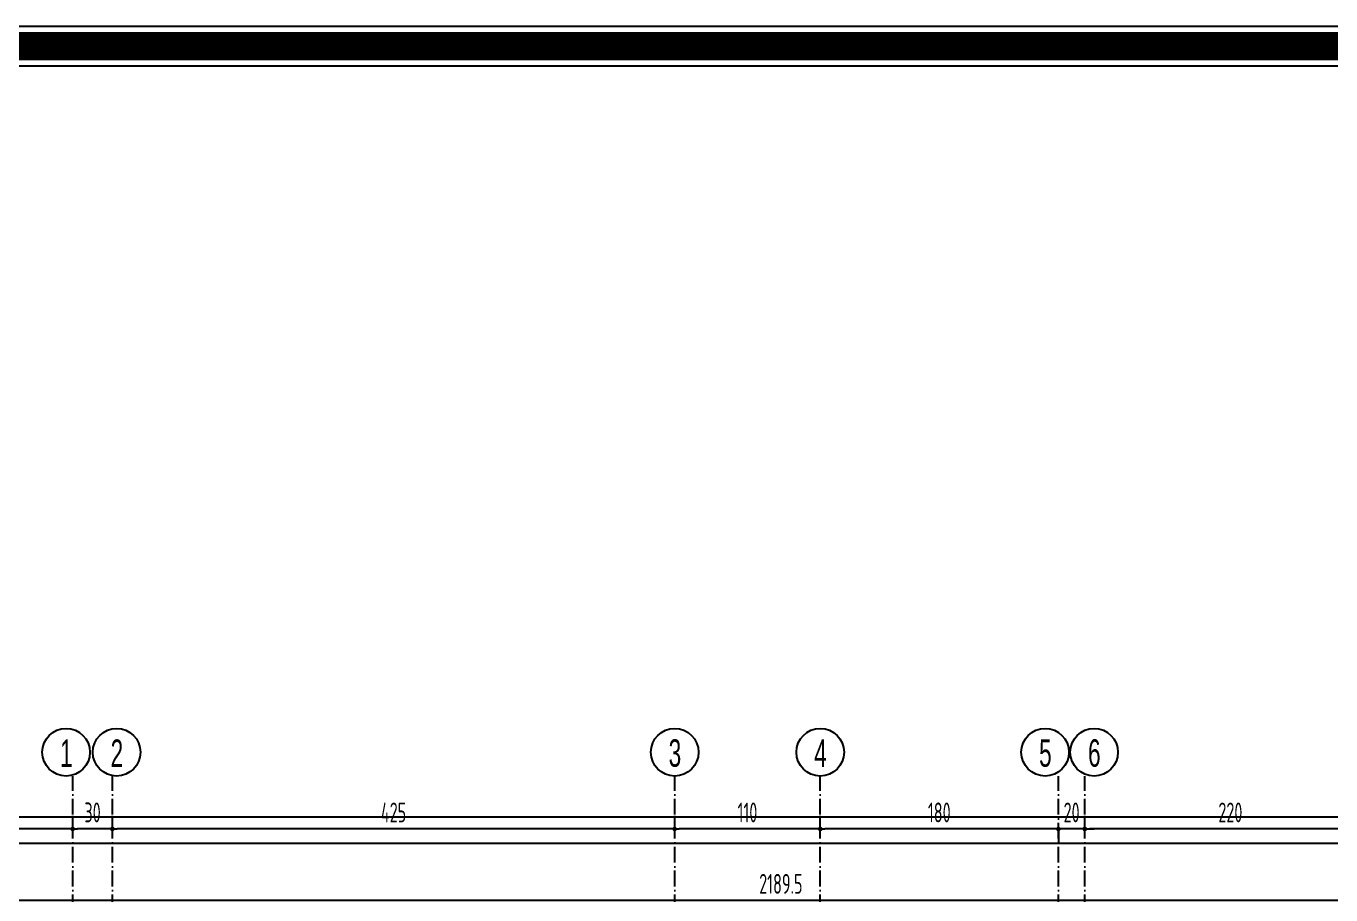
# Model space of a CAD drawing. Extents: x 41749 to 92598, y -24291 to 29432.
# Drawn here: x 46582 to 47568, y -22047 to -21391 of the extents above; entities that cross this region are included whole.
import ezdxf

# ---------------------------------------------------------------- set-up
doc = ezdxf.new("R2010")
doc.units = 0
doc.header["$MEASUREMENT"] = 0
doc.header["$PDMODE"] = 3
doc.linetypes.add('ACAD_ISO10W100', pattern=[18, 12, -3, 0, -3])
doc.layers.get('0').update_dxf_attribs({"linetype": 'CONTINUOUS'})
doc.layers.get('Defpoints').update_dxf_attribs({"linetype": 'CONTINUOUS'})
for name, color, linetype in [('AKS', 10, 'CONTINUOUS'), ('MERBAS', 231, 'CONTINUOUS'), ('OLCU', 3, 'CONTINUOUS'), ('TEFRIS', 12, 'CONTINUOUS'), ('YAZI', 7, 'CONTINUOUS')]:
    doc.layers.add(name, color=color, linetype=linetype)
doc.styles.add('OLCU', font='isocpeur.ttf', dxfattribs={"width": 0.59})
doc.dimstyles.new('OLCU3', dxfattribs={"dimscale": 0.5, "dimtxt": 30, "dimasz": 7, "dimexe": 20, "dimexo": 0, "dimgap": 10, "dimtad": 1, "dimdec": 4, "dimrnd": 0.5, "dimdsep": 46, "dimtxsty": 'OLCU', "dimblk1": 'DOT', "dimblk2": 'DOT', "dimsah": 1, "dimcen": 0.09, "dimclrt": 4, "dimadec": 0, "dimazin": 0, "dimtfac": 1, "dimtdec": 4, "dimtix": 1, "dimtmove": 2, "dimatfit": 3, "dimfxl": 0, "dimtolj": 1, "dimtzin": 0, "dimarcsym": 0})

# ---------------------------------------------------------------- blocks, each defined once
blk = doc.blocks.new('DOT')
at = {"color": 0, "linetype": 'ByBlock'}
blk.add_line((-0.5, 0), (-1, 0), dxfattribs=at)
at = {"color": 0, "linetype": 'ByBlock', "const_width": 0.5}
blk.add_lwpolyline([(-0.25, 0, 1), (0.25, 0, 1)], format="xyb", close=True, dxfattribs=at)
blk = doc.blocks.new('*D2512')
at = {"layer": 'Defpoints', "color": 0, "transparency": 16777216}
for p in [(46057.86, -22051.2), (46057.86, -22136.93), (48247.39, -22132.04)]:
    blk.add_point(p, dxfattribs=at)
at = {"layer": 'OLCU', "color": 0, "lineweight": -2, "transparency": 16777216}
for p, q in [((46057.86, -22076.2), (46057.86, -22041.2)), ((48247.39, -22076.2), (48247.39, -22041.2)), ((48243.89, -22051.2), (46061.36, -22051.2))]:
    blk.add_line(p, q, dxfattribs=at)
at = {"layer": 'OLCU', "color": 0, "lineweight": -2, "transparency": 16777216, "xscale": 3.5, "yscale": 3.5, "zscale": 3.5, "rotation": 180}
blk.add_blockref('DOT', (46057.86, -22051.2), dxfattribs=at)
at = {"layer": 'OLCU', "color": 0, "lineweight": -2, "transparency": 16777216, "xscale": 3.5, "yscale": 3.5, "zscale": 3.5}
blk.add_blockref('DOT', (48247.39, -22051.2), dxfattribs=at)
at = {"layer": 'OLCU', "color": 4, "transparency": 16777216, "insert": (47152.63, -22038.7), "char_height": 15, "attachment_point": 5, "style": 'OLCU'}
blk.add_mtext('\\A1;2189.5', dxfattribs=at)
blk = doc.blocks.new('*D2561')
at = {"layer": 'Defpoints', "color": 0, "transparency": 16777216}
for p in [(47382.39, -21997.24), (47382.39, -21997.24), (47602.39, -21997.24)]:
    blk.add_point(p, dxfattribs=at)
at = {"layer": 'OLCU', "color": 0, "lineweight": -2, "transparency": 16777216}
for p, q in [((47382.39, -21997.24), (47382.39, -21987.24)), ((47602.39, -21997.24), (47602.39, -21987.24)), ((47598.89, -21997.24), (47385.89, -21997.24))]:
    blk.add_line(p, q, dxfattribs=at)
at = {"layer": 'OLCU', "color": 0, "lineweight": -2, "transparency": 16777216, "xscale": 3.5, "yscale": 3.5, "zscale": 3.5, "rotation": 180}
blk.add_blockref('DOT', (47382.39, -21997.24), dxfattribs=at)
at = {"layer": 'OLCU', "color": 0, "lineweight": -2, "transparency": 16777216, "xscale": 3.5, "yscale": 3.5, "zscale": 3.5}
blk.add_blockref('DOT', (47602.39, -21997.24), dxfattribs=at)
at = {"layer": 'OLCU', "color": 4, "transparency": 16777216, "insert": (47492.39, -21984.74), "char_height": 15, "attachment_point": 5, "style": 'OLCU'}
blk.add_mtext('\\A1;220', dxfattribs=at)
blk = doc.blocks.new('*D2562')
at = {"layer": 'Defpoints', "color": 0, "transparency": 16777216}
for p in [(47362.39, -21997.24), (47362.39, -21997.24), (47382.39, -21997.24)]:
    blk.add_point(p, dxfattribs=at)
at = {"layer": 'OLCU', "color": 0, "lineweight": -2, "transparency": 16777216}
for p, q in [((47382.39, -21997.24), (47382.39, -21987.24)), ((47358.89, -21997.24), (47355.39, -21997.24)), ((47362.39, -21997.24), (47362.39, -22007.24)), ((47382.39, -21997.24), (47362.39, -21997.24)), ((47385.89, -21997.24), (47389.39, -21997.24))]:
    blk.add_line(p, q, dxfattribs=at)
at = {"layer": 'OLCU', "color": 0, "lineweight": -2, "transparency": 16777216, "xscale": 3.5, "yscale": 3.5, "zscale": 3.5}
blk.add_blockref('DOT', (47362.39, -21997.24), dxfattribs=at)
at = {"layer": 'OLCU', "color": 0, "lineweight": -2, "transparency": 16777216, "xscale": 3.5, "yscale": 3.5, "zscale": 3.5, "rotation": 180}
blk.add_blockref('DOT', (47382.39, -21997.24), dxfattribs=at)
at = {"layer": 'OLCU', "color": 4, "transparency": 16777216, "insert": (47372.39, -21984.74), "char_height": 15, "attachment_point": 5, "style": 'OLCU'}
blk.add_mtext('\\A1;20', dxfattribs=at)
blk = doc.blocks.new('*D2563')
at = {"layer": 'Defpoints', "color": 0, "transparency": 16777216}
for p in [(47182.39, -21997.24), (47182.39, -21997.24), (47362.39, -21997.24)]:
    blk.add_point(p, dxfattribs=at)
at = {"layer": 'OLCU', "color": 0, "lineweight": -2, "transparency": 16777216}
for p, q in [((47182.39, -21997.24), (47182.39, -21987.24)), ((47358.89, -21997.24), (47185.89, -21997.24)), ((47362.39, -21997.24), (47362.39, -22007.24))]:
    blk.add_line(p, q, dxfattribs=at)
at = {"layer": 'OLCU', "color": 0, "lineweight": -2, "transparency": 16777216, "xscale": 3.5, "yscale": 3.5, "zscale": 3.5, "rotation": 180}
blk.add_blockref('DOT', (47182.39, -21997.24), dxfattribs=at)
at = {"layer": 'OLCU', "color": 0, "lineweight": -2, "transparency": 16777216, "xscale": 3.5, "yscale": 3.5, "zscale": 3.5}
blk.add_blockref('DOT', (47362.39, -21997.24), dxfattribs=at)
at = {"layer": 'OLCU', "color": 4, "transparency": 16777216, "insert": (47272.39, -21984.74), "char_height": 15, "attachment_point": 5, "style": 'OLCU'}
blk.add_mtext('\\A1;180', dxfattribs=at)
blk = doc.blocks.new('*D2564')
at = {"layer": 'Defpoints', "color": 0, "transparency": 16777216}
for p in [(47072.39, -21997.24), (47072.39, -21997.24), (47182.39, -21997.24)]:
    blk.add_point(p, dxfattribs=at)
at = {"layer": 'OLCU', "color": 0, "lineweight": -2, "transparency": 16777216}
for p, q in [((47072.39, -21997.24), (47072.39, -21987.24)), ((47182.39, -21997.24), (47182.39, -21987.24)), ((47178.89, -21997.24), (47075.89, -21997.24))]:
    blk.add_line(p, q, dxfattribs=at)
at = {"layer": 'OLCU', "color": 0, "lineweight": -2, "transparency": 16777216, "xscale": 3.5, "yscale": 3.5, "zscale": 3.5, "rotation": 180}
blk.add_blockref('DOT', (47072.39, -21997.24), dxfattribs=at)
at = {"layer": 'OLCU', "color": 0, "lineweight": -2, "transparency": 16777216, "xscale": 3.5, "yscale": 3.5, "zscale": 3.5}
blk.add_blockref('DOT', (47182.39, -21997.24), dxfattribs=at)
at = {"layer": 'OLCU', "color": 4, "transparency": 16777216, "insert": (47127.39, -21984.74), "char_height": 15, "attachment_point": 5, "style": 'OLCU'}
blk.add_mtext('\\A1;110', dxfattribs=at)
blk = doc.blocks.new('*D2565')
at = {"layer": 'Defpoints', "color": 0, "transparency": 16777216}
for p in [(46647.39, -21997.24), (46647.39, -21997.24), (47072.39, -21997.24)]:
    blk.add_point(p, dxfattribs=at)
at = {"layer": 'OLCU', "color": 0, "lineweight": -2, "transparency": 16777216}
for p, q in [((46647.39, -21997.24), (46647.39, -21987.24)), ((47072.39, -21997.24), (47072.39, -21987.24)), ((47068.89, -21997.24), (46650.89, -21997.24))]:
    blk.add_line(p, q, dxfattribs=at)
at = {"layer": 'OLCU', "color": 0, "lineweight": -2, "transparency": 16777216, "xscale": 3.5, "yscale": 3.5, "zscale": 3.5, "rotation": 180}
blk.add_blockref('DOT', (46647.39, -21997.24), dxfattribs=at)
at = {"layer": 'OLCU', "color": 0, "lineweight": -2, "transparency": 16777216, "xscale": 3.5, "yscale": 3.5, "zscale": 3.5}
blk.add_blockref('DOT', (47072.39, -21997.24), dxfattribs=at)
at = {"layer": 'OLCU', "color": 4, "transparency": 16777216, "insert": (46859.89, -21984.74), "char_height": 15, "attachment_point": 5, "style": 'OLCU'}
blk.add_mtext('\\A1;425', dxfattribs=at)
blk = doc.blocks.new('*D2566')
at = {"layer": 'Defpoints', "color": 0, "transparency": 16777216}
for p in [(46617.39, -21997.24), (46617.39, -21997.24), (46647.39, -21997.24)]:
    blk.add_point(p, dxfattribs=at)
at = {"layer": 'OLCU', "color": 0, "lineweight": -2, "transparency": 16777216}
for p, q in [((46617.39, -21997.24), (46617.39, -21987.24)), ((46647.39, -21997.24), (46647.39, -21987.24)), ((46643.89, -21997.24), (46620.89, -21997.24))]:
    blk.add_line(p, q, dxfattribs=at)
at = {"layer": 'OLCU', "color": 0, "lineweight": -2, "transparency": 16777216, "xscale": 3.5, "yscale": 3.5, "zscale": 3.5, "rotation": 180}
blk.add_blockref('DOT', (46617.39, -21997.24), dxfattribs=at)
at = {"layer": 'OLCU', "color": 0, "lineweight": -2, "transparency": 16777216, "xscale": 3.5, "yscale": 3.5, "zscale": 3.5}
blk.add_blockref('DOT', (46647.39, -21997.24), dxfattribs=at)
at = {"layer": 'OLCU', "color": 4, "transparency": 16777216, "insert": (46632.39, -21984.74), "char_height": 15, "attachment_point": 5, "style": 'OLCU'}
blk.add_mtext('\\A1;30', dxfattribs=at)
blk = doc.blocks.new('*D2567')
at = {"layer": 'Defpoints', "color": 0, "transparency": 16777216}
for p in [(46057.86, -21997.24), (46617.39, -21997.24), (46057.86, -22316.34)]:
    blk.add_point(p, dxfattribs=at)
at = {"layer": 'OLCU', "color": 0, "lineweight": -2, "transparency": 16777216}
for p, q in [((46057.86, -22022.24), (46057.86, -21987.24)), ((46617.39, -21997.24), (46617.39, -21987.24)), ((46613.89, -21997.24), (46061.36, -21997.24))]:
    blk.add_line(p, q, dxfattribs=at)
at = {"layer": 'OLCU', "color": 0, "lineweight": -2, "transparency": 16777216, "xscale": 3.5, "yscale": 3.5, "zscale": 3.5, "rotation": 180}
blk.add_blockref('DOT', (46057.86, -21997.24), dxfattribs=at)
at = {"layer": 'OLCU', "color": 0, "lineweight": -2, "transparency": 16777216, "xscale": 3.5, "yscale": 3.5, "zscale": 3.5}
blk.add_blockref('DOT', (46617.39, -21997.24), dxfattribs=at)
at = {"layer": 'OLCU', "color": 4, "transparency": 16777216, "insert": (46337.63, -21984.74), "char_height": 15, "attachment_point": 5, "style": 'OLCU'}
blk.add_mtext('\\A1;559.5', dxfattribs=at)

msp = doc.modelspace()

# ---------------------------------------------------------------- linework, layer by layer
at = {"layer": 'AKS', "linetype": 'ACAD_ISO10W100'}
for p, q in [((46617.3858, -23615.41817), (46617.3858, -21957.24438)), ((46647.3858, -23615.41817), (46647.3858, -21957.24438)), ((47072.3858, -23615.41817), (47072.3858, -21957.24438)), ((47182.3858, -23615.41817), (47182.3858, -21957.24438)), ((47362.3858, -23615.41817), (47362.3858, -21957.24438)), ((47382.3858, -23615.41817), (47382.3858, -21957.24438))]:
    msp.add_line(p, q, dxfattribs=at)
at = {"layer": 'MERBAS'}
for points in [[(45632.04216, -24290.68394), (45632.04216, -21390.68394), (70862.32763, -21390.68394), (70862.32763, -24290.68394)], [(45637.04216, -24285.68394), (45637.04216, -21395.68394), (70857.32763, -21395.68394), (70857.32763, -24285.68394)], [(45657.04216, -24265.68394), (45657.04216, -21415.68394), (70837.32763, -21415.68394), (70837.32763, -24265.68394)], [(45662.04216, -24260.68394), (45662.04216, -21420.68394), (70832.32763, -21420.68394), (70832.32763, -24260.68394)]]:
    msp.add_lwpolyline(points, close=True, dxfattribs=at)
at = {"layer": 'MERBAS', "const_width": 20}
msp.add_lwpolyline([(45647.04216, -24275.68394), (45647.04216, -21405.68394), (70847.32763, -21405.68394), (70847.32763, -24275.68394)], close=True, dxfattribs=at)
at = {"layer": 'TEFRIS'}
for p, q in [((45757.86467, -21988.06351), (48687.26319, -21988.06351)), ((45777.86467, -22008.06351), (48690.04855, -22008.06351))]:
    msp.add_line(p, q, dxfattribs=at)
at = {"layer": 'YAZI'}
for centre in [(46612.3858, -21939.24438), (46650.59184, -21939.24438), (47072.3858, -21939.24438), (47182.3858, -21939.24438), (47352.3858, -21939.24438), (47389.3858, -21939.24438)]:
    msp.add_circle(centre, 18, dxfattribs=at)

# ---------------------------------------------------------------- texts
at = {"layer": 'YAZI', "char_height": 20.736, "width": 360.8188416, "attachment_point": 5, "style": 'OLCU'}
for s, insert in [('{\\fArial|b0|i0|c162|p34;1}', (46612.56461, -21940.00338)), ('{\\fArial|b0|i0|c162|p34;2}', (46650.77065, -21940.00338)), ('{\\fArial|b0|i0|c162|p34;3}', (47072.56461, -21940.00338)), ('{\\fArial|b0|i0|c162|p34;4}', (47182.56461, -21940.00338)), ('{\\fArial|b0|i0|c162|p34;5}', (47352.56461, -21940.00338)), ('{\\fArial|b0|i0|c162|p34;6}', (47389.56461, -21940.00338))]:
    msp.add_mtext(s, dxfattribs=dict(at, insert=insert))

# ---------------------------------------------------------------- dimensions: what is measured, and where the dimension line sits
at = {"layer": 'OLCU'}
for base, p1, p2, picture, middle in [((46057.86467, -21997.24438), (46617.3858, -21997.24438), (46057.86467, -22316.33978), '*D2567', (46337.62523, -21984.74438)), ((46617.3858, -21997.24438), (46647.3858, -21997.24438), (46617.3858, -21997.24438), '*D2566', (46632.3858, -21984.74438)), ((46647.3858, -21997.24438), (47072.3858, -21997.24438), (46647.3858, -21997.24438), '*D2565', (46859.8858, -21984.74438)), ((47072.3858, -21997.24438), (47182.3858, -21997.24438), (47072.3858, -21997.24438), '*D2564', (47127.3858, -21984.74438)), ((47182.3858, -21997.24438), (47362.3858, -21997.24438), (47182.3858, -21997.24438), '*D2563', (47272.3858, -21984.74438)), ((47362.3858, -21997.24438), (47382.3858, -21997.24438), (47362.3858, -21997.24438), '*D2562', (47372.3858, -21984.74438)), ((47382.3858, -21997.24438), (47602.3858, -21997.24438), (47382.3858, -21997.24438), '*D2561', (47492.3858, -21984.74438)), ((46057.86467, -22051.20091), (48247.3858, -22132.03903), (46057.86467, -22136.93124), '*D2512', (47152.62524, -22038.70091))]:
    dim = msp.add_linear_dim(base=base, p1=p1, p2=p2, dimstyle='OLCU3', dxfattribs=at)
    dim.commit()
    dim.dimension.update_dxf_attribs({"geometry": picture, "text_midpoint": middle})

doc.saveas('drawing.dxf')
